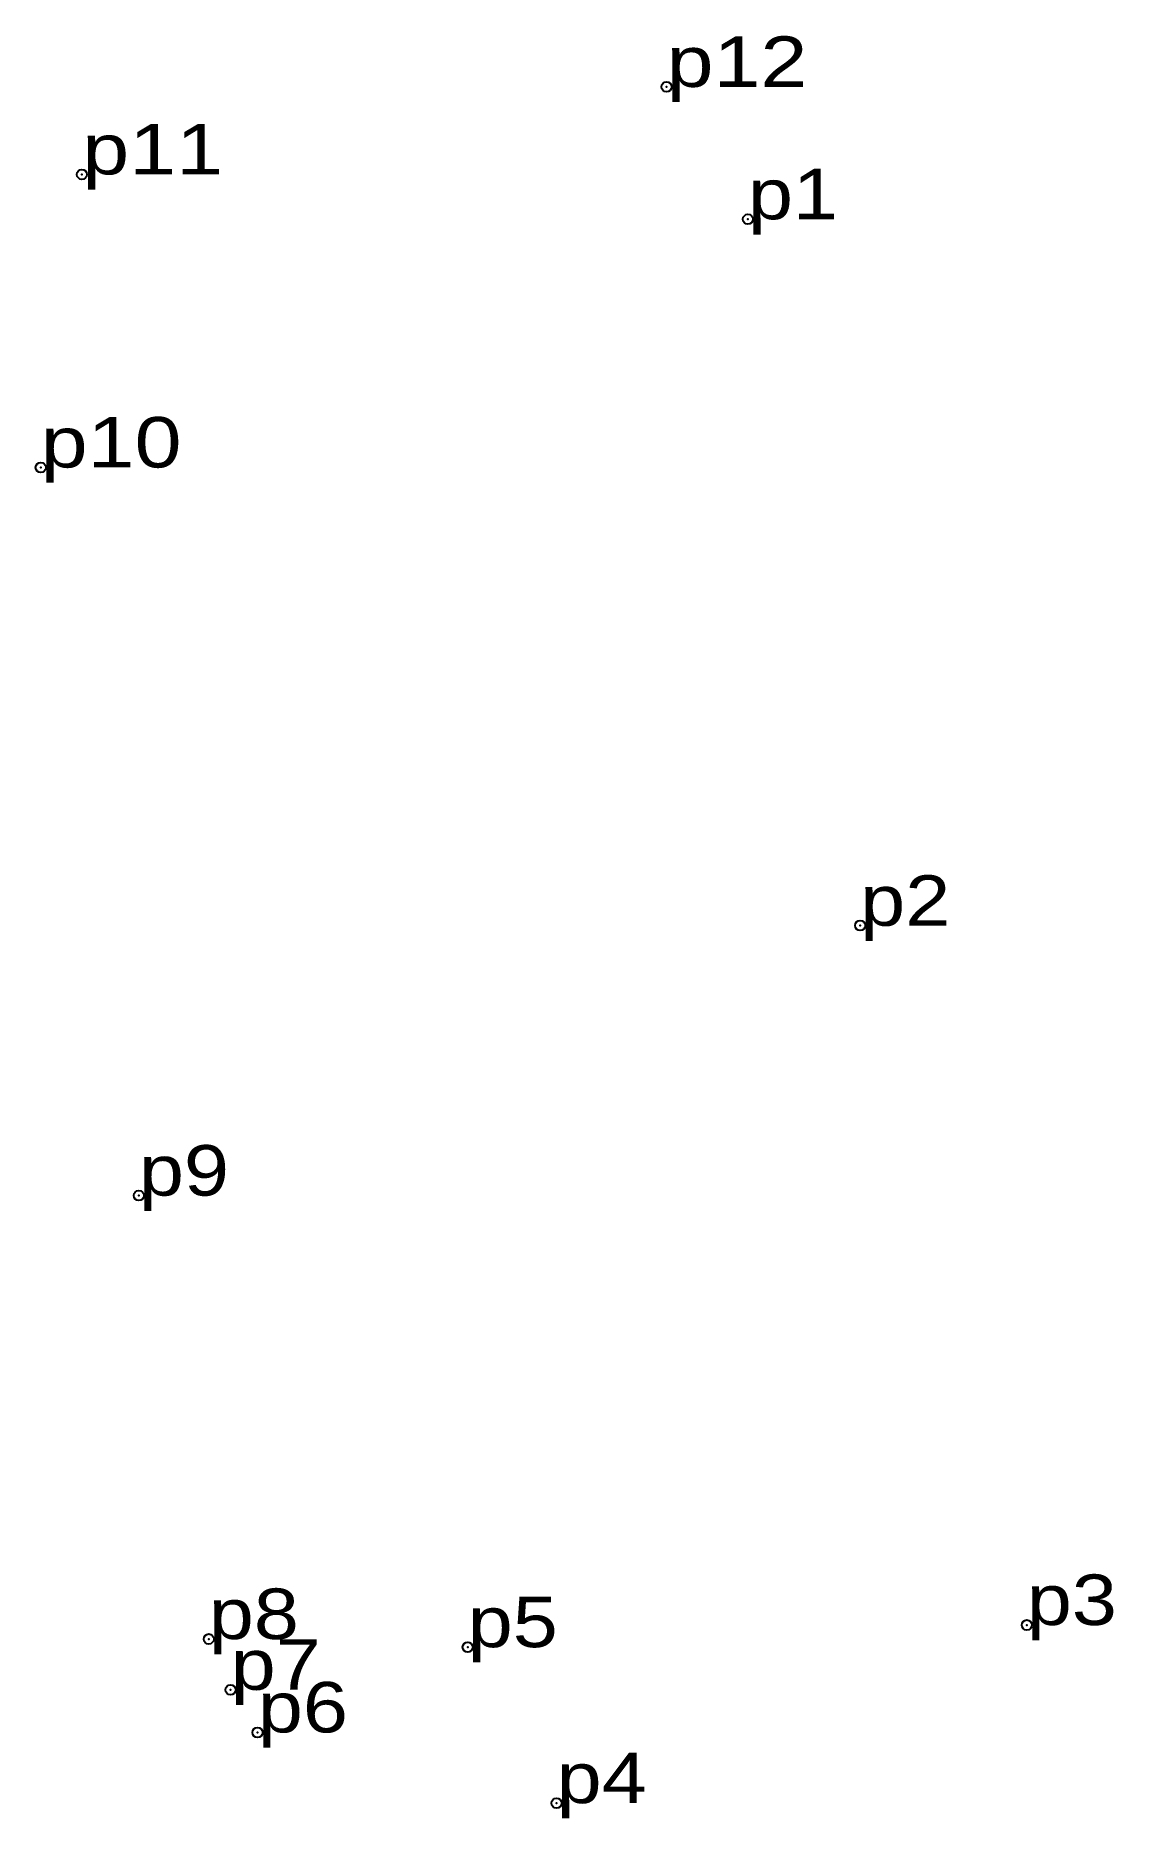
# Model space of a CAD drawing. Header units: metres. Extents: x 536829 to 549272, y 1821429 to 1839451.
# Drawn here: x 546915.8 to 546954.2, y 1836970.3 to 1837033.8 of the extents above.
import ezdxf

# ---------------------------------------------------------------- set-up
doc = ezdxf.new("R2010")
doc.units = ezdxf.units.M
doc.header["$LTSCALE"] = 0.72
doc.header["$PDMODE"] = 32
doc.header["$PDSIZE"] = 0.36
doc.layers.add('12', color=7, linetype='Continuous')
doc.layers.add('7', color=7, linetype='Continuous')

msp = doc.modelspace()

# ---------------------------------------------------------------- linework, layer by layer
at = {"layer": '7'}
for p in [(546938.31, 1837031.99), (546917.47, 1837028.87), (546941.21, 1837027.27), (546916, 1837018.42), (546945.21, 1837002.09), (546919.5, 1836992.46), (546951.15, 1836977.15), (546921.99, 1836976.65), (546931.22, 1836976.36), (546922.77, 1836974.84), (546923.73, 1836973.32), (546934.39, 1836970.8)]:
    msp.add_point(p, dxfattribs=at)

# ---------------------------------------------------------------- texts
at = {"layer": '12'}
for s, width, p in [('p12', 1.25, (546938.31, 1837031.99)), ('p12', 1.25, (546938.31, 1837031.99)), ('p11', 1.25, (546917.48, 1837028.87)), ('p11', 1.25, (546917.48, 1837028.87)), ('p1', 1.2, (546941.21, 1837027.27)), ('p1', 1.2, (546941.21, 1837027.27)), ('p10', 1.25, (546916, 1837018.42)), ('p10', 1.25, (546916, 1837018.42)), ('p2', 1.2, (546945.21, 1837002.08)), ('p2', 1.2, (546945.21, 1837002.08)), ('p9', 1.2, (546919.5, 1836992.46)), ('p9', 1.2, (546919.5, 1836992.46)), ('p3', 1.2, (546951.15, 1836977.15)), ('p3', 1.2, (546951.15, 1836977.15)), ('p8', 1.2, (546921.99, 1836976.65)), ('p8', 1.2, (546921.99, 1836976.65)), ('p5', 1.2, (546931.22, 1836976.36)), ('p5', 1.2, (546931.22, 1836976.36)), ('p7', 1.2, (546922.77, 1836974.84)), ('p7', 1.2, (546922.77, 1836974.84)), ('p6', 1.2, (546923.74, 1836973.32)), ('p6', 1.2, (546923.74, 1836973.32)), ('p4', 1.2, (546934.39, 1836970.8)), ('p4', 1.2, (546934.39, 1836970.8))]:
    msp.add_text(s, height=1.8, dxfattribs=dict(at, width=width)).set_placement(p)

doc.saveas('drawing.dxf')
